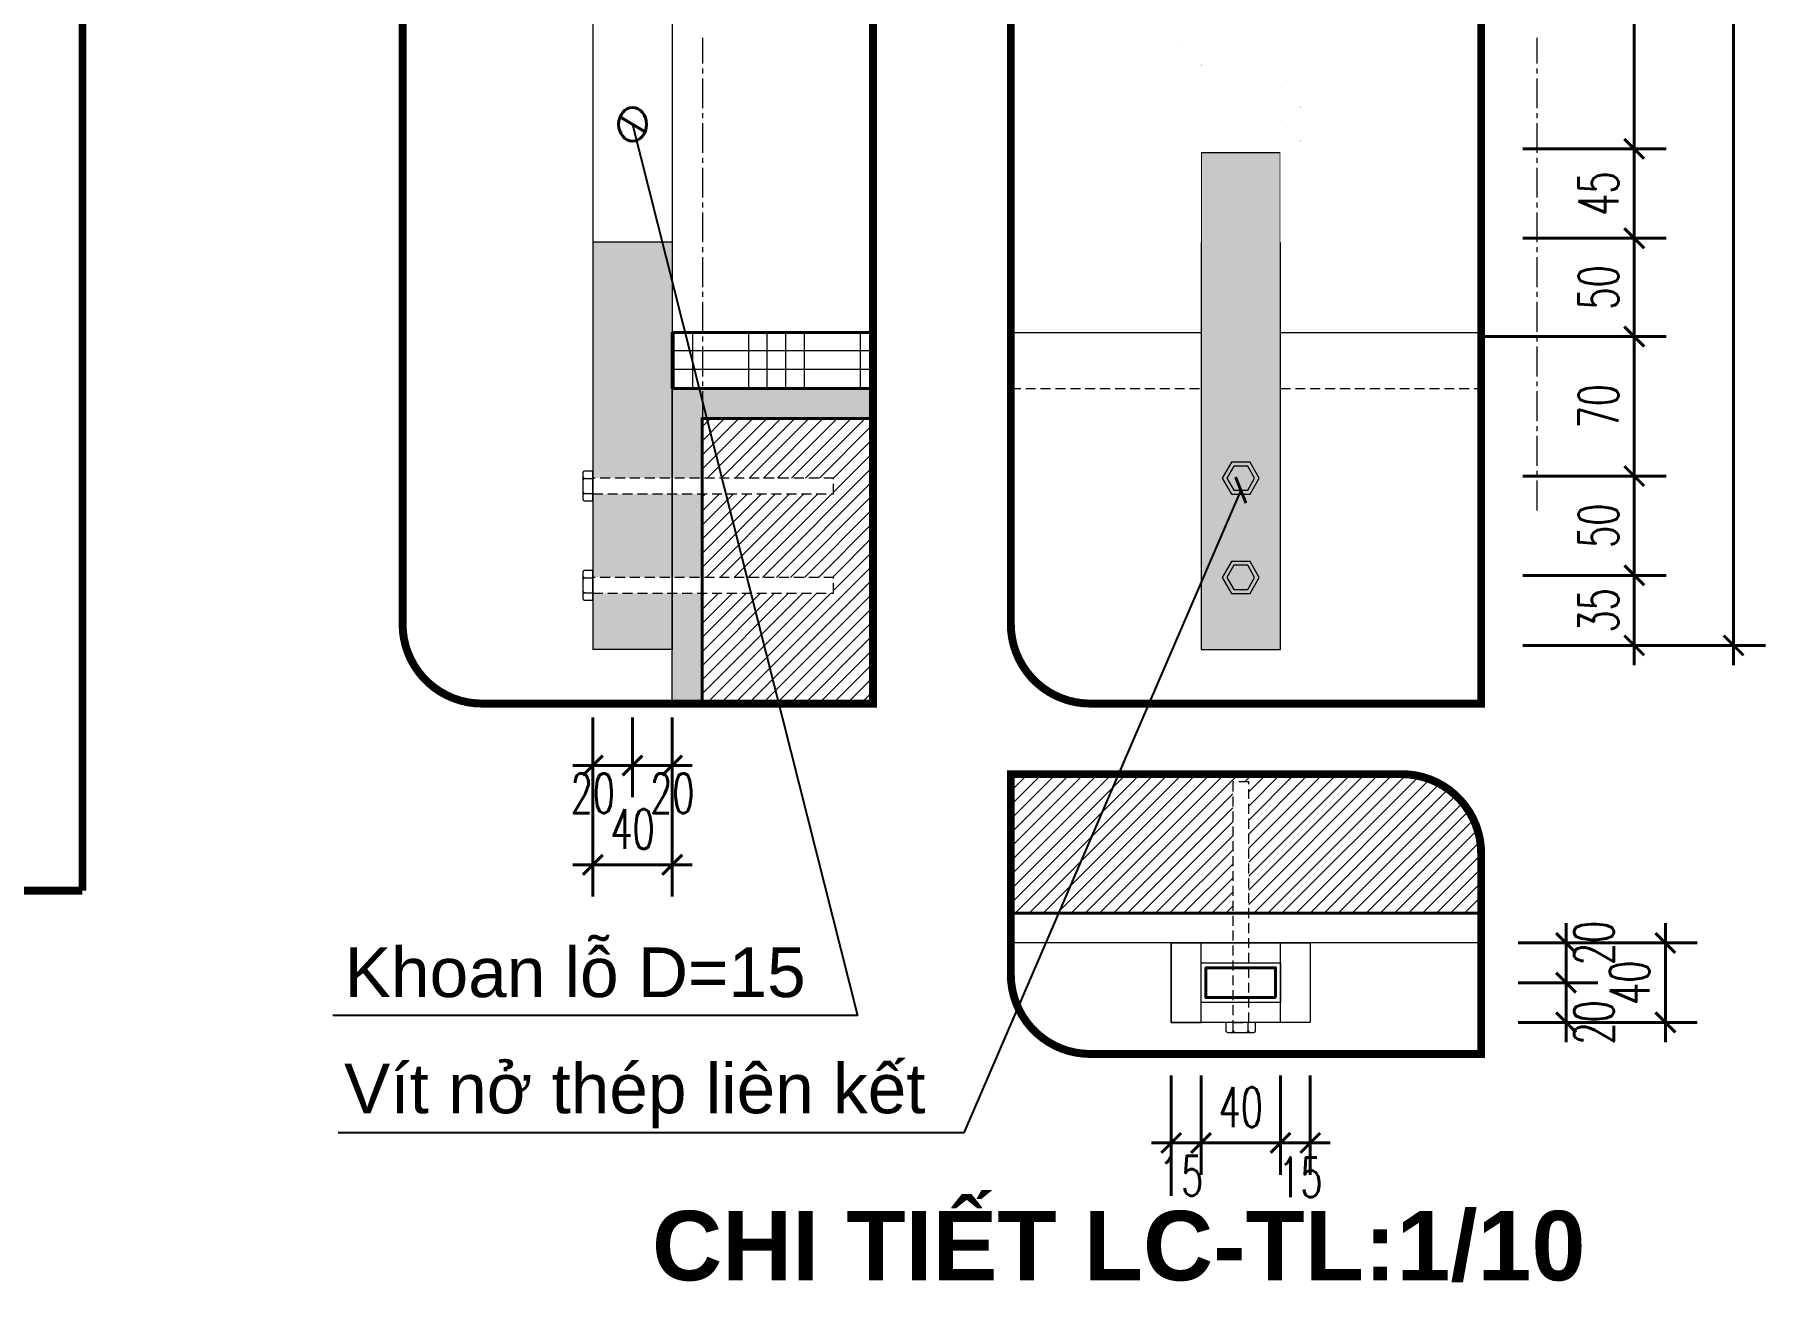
# Model space of a CAD drawing. Header units: millimetres. Extents: x -229618 to 2906, y -178063 to 96806.
# Drawn here: x -133429 to -129073, y -58647 to -55506 of the extents above; entities that cross this region are included whole.
import ezdxf
from ezdxf.enums import TextEntityAlignment as Align

# ---------------------------------------------------------------- set-up
doc = ezdxf.new("R2010")
doc.units = ezdxf.units.MM
doc.header["$LTSCALE"] = 200
doc.header["$MEASUREMENT"] = 0
doc.set_wipeout_variables(frame=1)
doc.header["$PDMODE"] = 3
doc.header["$PDSIZE"] = 50
doc.linetypes.add('CENTER2', pattern=[1.125, 0.75, -0.125, 0.125, -0.125])
doc.linetypes.add('DASHED2', pattern=[0.375, 0.25, -0.125])
doc.layers.get('0').update_dxf_attribs({"color": 95, "linetype": 'CONTINUOUS'})
doc.layers.get('DEFPOINTS').update_dxf_attribs({"linetype": 'CONTINUOUS'})
for name, color, linetype, lineweight in [('cat', 1, 'CONTINUOUS', 40), ('hatch', 250, 'CONTINUOUS', 5), ('khuat', 8, 'DASHED2', 15), ('nho', 252, 'CONTINUOUS', 15), ('thay', 7, 'CONTINUOUS', 18), ('tim', 18, 'CENTER2', 9)]:
    doc.layers.add(name, color=color, linetype=linetype, lineweight=lineweight)
doc.layers.add('DIM', color=251, linetype='CONTINUOUS')
doc.layers.add('TEXT', color=33, linetype='CONTINUOUS')
doc.styles.add('Aria H B iso', font='Vharialb_0.ttf')
doc.styles.add('Arial iso', font='vnarial_0.ttf')
doc.styles.add('Scale', font='vnsimli.shx', dxfattribs={"width": 0.65, "bigfont": 'bigfont.shx'})
doc.dimstyles.new('Scale', dxfattribs={"dimscale": 75, "dimtxt": 2, "dimasz": 1, "dimexe": 1.6, "dimexo": 0, "dimgap": 0.8, "dimtad": 1, "dimdec": 0, "dimzin": 0, "dimdsep": 46, "dimtxsty": 'Scale', "dimblk": 'ARCHTICK', "dimcen": 0.1, "dimdle": 1, "dimclrd": 256, "dimclre": 256, "dimclrt": 3, "dimadec": 0, "dimazin": 0, "dimtfac": 1, "dimtdec": 0, "dimtix": 1, "dimtmove": 2, "dimatfit": 3, "dimldrblk": 'ARCHTICK', "dimfxl": 0, "dimtolj": 1, "dimtzin": 0, "dimarcsym": 0})

# ---------------------------------------------------------------- blocks, each defined once
blk = doc.blocks.new('_ArchTick')
at = {"color": 0, "linetype": 'ByBlock', "const_width": 0.15}
blk.add_lwpolyline([(-0.5, -0.5), (0.5, 0.5)], dxfattribs=at)
blk = doc.blocks.new('*D840')
at = {"layer": 'DEFPOINTS', "color": 0}
for p in [(614.29, 64.56), (670.42, 64.56), (614.29, 29.27)]:
    blk.add_point(p, dxfattribs=at)
at = {"layer": 'DIM', "linetype": 'Continuous', "lineweight": -2}
for p, q in [((670.42, 64.56), (670.42, 74.56)), ((614.29, 64.56), (686.42, 64.56)), ((670.42, 29.27), (670.42, 64.56)), ((614.29, 29.27), (686.42, 29.27)), ((670.42, 29.27), (670.42, 19.27))]:
    blk.add_line(p, q, dxfattribs=at)
at = {"layer": 'DIM', "lineweight": -2, "xscale": 10, "yscale": 10, "zscale": 10}
for p, rotation in [((670.42, 64.56), 270), ((670.42, 29.27), 90)]:
    blk.add_blockref('_ArchTick', p, dxfattribs=dict(at, rotation=rotation))
at = {"layer": 'DIM', "color": 3, "insert": (652.42, 46.92), "char_height": 20, "attachment_point": 5, "rotation": 90, "style": 'Scale'}
blk.add_mtext('\\A1;35', dxfattribs=at)
blk = doc.blocks.new('*D841')
at = {"layer": 'DEFPOINTS', "color": 0}
for p in [(614.29, 234.3), (670.42, 234.3), (593.36, 184.78)]:
    blk.add_point(p, dxfattribs=at)
at = {"layer": 'DIM', "linetype": 'Continuous', "lineweight": -2}
for p, q in [((670.42, 174.78), (670.42, 244.3)), ((614.29, 234.3), (686.42, 234.3)), ((593.36, 184.78), (686.42, 184.78))]:
    blk.add_line(p, q, dxfattribs=at)
at = {"layer": 'DIM', "lineweight": -2, "xscale": 10, "yscale": 10, "zscale": 10}
for p, rotation in [((670.42, 234.3), 90), ((670.42, 184.78), 270)]:
    blk.add_blockref('_ArchTick', p, dxfattribs=dict(at, rotation=rotation))
at = {"layer": 'DIM', "color": 3, "insert": (652.42, 209.54), "char_height": 20, "attachment_point": 5, "rotation": 90, "style": 'Scale'}
blk.add_mtext('\\A1;50', dxfattribs=at)
blk = doc.blocks.new('*D842')
at = {"layer": 'DEFPOINTS', "color": 0}
for p in [(614.29, 279.3), (670.42, 279.3), (614.29, 234.3)]:
    blk.add_point(p, dxfattribs=at)
at = {"layer": 'DIM', "linetype": 'Continuous', "lineweight": -2}
for p, q in [((670.42, 224.3), (670.42, 289.3)), ((614.29, 279.3), (686.42, 279.3)), ((614.29, 234.3), (686.42, 234.3))]:
    blk.add_line(p, q, dxfattribs=at)
at = {"layer": 'DIM', "lineweight": -2, "xscale": 10, "yscale": 10, "zscale": 10}
for p, rotation in [((670.42, 279.3), 90), ((670.42, 234.3), 270)]:
    blk.add_blockref('_ArchTick', p, dxfattribs=dict(at, rotation=rotation))
at = {"layer": 'DIM', "color": 3, "insert": (652.42, 256.8), "char_height": 20, "attachment_point": 5, "rotation": 90, "style": 'Scale'}
blk.add_mtext('\\A1;45', dxfattribs=at)
blk = doc.blocks.new('*D843')
at = {"layer": 'DEFPOINTS', "color": 0}
for p in [(614.29, 899.3), (670.42, 899.3), (614.29, 279.3)]:
    blk.add_point(p, dxfattribs=at)
at = {"layer": 'DIM', "linetype": 'Continuous', "lineweight": -2}
for p, q in [((670.42, 269.3), (670.42, 909.3)), ((614.29, 899.3), (686.42, 899.3)), ((614.29, 279.3), (686.42, 279.3))]:
    blk.add_line(p, q, dxfattribs=at)
at = {"layer": 'DIM', "lineweight": -2, "xscale": 10, "yscale": 10, "zscale": 10}
for p, rotation in [((670.42, 899.3), 90), ((670.42, 279.3), 270)]:
    blk.add_blockref('_ArchTick', p, dxfattribs=dict(at, rotation=rotation))
at = {"layer": 'DIM', "color": 3, "insert": (652.42, 589.3), "char_height": 20, "attachment_point": 5, "rotation": 90, "style": 'Scale'}
blk.add_mtext('\\A1;620', dxfattribs=at)
blk = doc.blocks.new('*D846')
at = {"layer": 'DEFPOINTS', "color": 0}
for p in [(614.29, 1059.29), (614.29, 29.27), (720.42, 29.27)]:
    blk.add_point(p, dxfattribs=at)
at = {"layer": 'DIM', "linetype": 'Continuous', "lineweight": -2}
for p, q in [((720.42, 1069.29), (720.42, 19.27)), ((614.29, 1059.29), (736.42, 1059.29)), ((614.29, 29.27), (736.42, 29.27))]:
    blk.add_line(p, q, dxfattribs=at)
at = {"layer": 'DIM', "lineweight": -2, "xscale": 10, "yscale": 10, "zscale": 10}
for p, rotation in [((720.42, 1059.29), 90), ((720.42, 29.27), 270)]:
    blk.add_blockref('_ArchTick', p, dxfattribs=dict(at, rotation=rotation))
at = {"layer": 'DIM', "color": 3, "insert": (702.42, 544.28), "char_height": 20, "attachment_point": 5, "rotation": 90, "style": 'Scale'}
blk.add_mtext('\\A1;1030', dxfattribs=at)
blk = doc.blocks.new('*D847')
at = {"layer": 'DEFPOINTS', "color": 0}
for p in [(492.34, -187.19), (507.34, -187.19), (492.34, -221.2)]:
    blk.add_point(p, dxfattribs=at)
at = {"layer": 'DIM', "linetype": 'Continuous', "lineweight": -2}
for p, q in [((492.34, -187.19), (492.34, -237.2)), ((507.34, -187.19), (507.34, -237.2)), ((492.34, -221.2), (482.34, -221.2)), ((507.34, -221.2), (492.34, -221.2)), ((507.34, -221.2), (517.34, -221.2))]:
    blk.add_line(p, q, dxfattribs=at)
at = {"layer": 'DIM', "lineweight": -2, "xscale": 10, "yscale": 10, "zscale": 10}
blk.add_blockref('_ArchTick', (492.34, -221.2), dxfattribs=at)
at = {"layer": 'DIM', "lineweight": -2, "xscale": 10, "yscale": 10, "zscale": 10, "rotation": 180}
blk.add_blockref('_ArchTick', (507.34, -221.2), dxfattribs=at)
at = {"layer": 'DIM', "color": 3, "insert": (502.34, -238.46), "char_height": 20, "attachment_point": 5, "style": 'Scale'}
blk.add_mtext('\\A1;15', dxfattribs=at)
blk = doc.blocks.new('*D848')
at = {"layer": 'DEFPOINTS', "color": 0}
for p in [(452.34, -187.19), (492.34, -187.19), (452.34, -221.2)]:
    blk.add_point(p, dxfattribs=at)
at = {"layer": 'DIM', "linetype": 'Continuous', "lineweight": -2}
for p, q in [((452.34, -187.19), (452.34, -237.2)), ((492.34, -187.19), (492.34, -237.2)), ((502.34, -221.2), (442.34, -221.2))]:
    blk.add_line(p, q, dxfattribs=at)
at = {"layer": 'DIM', "lineweight": -2, "xscale": 10, "yscale": 10, "zscale": 10, "rotation": 180}
blk.add_blockref('_ArchTick', (452.34, -221.2), dxfattribs=at)
at = {"layer": 'DIM', "lineweight": -2, "xscale": 10, "yscale": 10, "zscale": 10}
blk.add_blockref('_ArchTick', (492.34, -221.2), dxfattribs=at)
at = {"layer": 'DIM', "color": 3, "insert": (472.34, -203.2), "char_height": 20, "attachment_point": 5, "style": 'Scale'}
blk.add_mtext('\\A1;40', dxfattribs=at)
blk = doc.blocks.new('*D849')
at = {"layer": 'DEFPOINTS', "color": 0}
for p in [(437.34, -187.19), (452.34, -187.19), (437.34, -221.2)]:
    blk.add_point(p, dxfattribs=at)
at = {"layer": 'DIM', "linetype": 'Continuous', "lineweight": -2}
for p, q in [((437.34, -187.19), (437.34, -237.2)), ((452.34, -187.19), (452.34, -237.2)), ((437.34, -221.2), (427.34, -221.2)), ((452.34, -221.2), (437.34, -221.2)), ((452.34, -221.2), (462.34, -221.2))]:
    blk.add_line(p, q, dxfattribs=at)
at = {"layer": 'DIM', "lineweight": -2, "xscale": 10, "yscale": 10, "zscale": 10}
blk.add_blockref('_ArchTick', (437.34, -221.2), dxfattribs=at)
at = {"layer": 'DIM', "lineweight": -2, "xscale": 10, "yscale": 10, "zscale": 10, "rotation": 180}
blk.add_blockref('_ArchTick', (452.34, -221.2), dxfattribs=at)
at = {"layer": 'DIM', "color": 3, "insert": (442.34, -237.77), "char_height": 20, "attachment_point": 5, "style": 'Scale'}
blk.add_mtext('\\A1;15', dxfattribs=at)
blk = doc.blocks.new('*D850')
at = {"layer": 'DEFPOINTS', "color": 0}
for p in [(611.98, -140.53), (636.09, -140.53), (611.98, -160.53)]:
    blk.add_point(p, dxfattribs=at)
at = {"layer": 'DIM', "linetype": 'Continuous', "lineweight": -2}
for p, q in [((636.09, -170.53), (636.09, -130.53)), ((611.98, -140.53), (652.09, -140.53)), ((611.98, -160.53), (652.09, -160.53))]:
    blk.add_line(p, q, dxfattribs=at)
at = {"layer": 'DIM', "lineweight": -2, "xscale": 10, "yscale": 10, "zscale": 10}
for p, rotation in [((636.09, -140.53), 90), ((636.09, -160.53), 270)]:
    blk.add_blockref('_ArchTick', p, dxfattribs=dict(at, rotation=rotation))
at = {"layer": 'DIM', "color": 3, "insert": (650.09, -160.53), "char_height": 20, "attachment_point": 5, "rotation": 90, "style": 'Scale'}
blk.add_mtext('\\A1;20', dxfattribs=at)
blk = doc.blocks.new('*D851')
at = {"layer": 'DEFPOINTS', "color": 0}
for p in [(611.98, -120.53), (636.09, -120.53), (611.98, -140.53)]:
    blk.add_point(p, dxfattribs=at)
at = {"layer": 'DIM', "linetype": 'Continuous', "lineweight": -2}
for p, q in [((636.09, -120.53), (636.09, -110.53)), ((611.98, -120.53), (652.09, -120.53)), ((636.09, -140.53), (636.09, -120.53)), ((611.98, -140.53), (652.09, -140.53)), ((636.09, -140.53), (636.09, -150.53))]:
    blk.add_line(p, q, dxfattribs=at)
at = {"layer": 'DIM', "lineweight": -2, "xscale": 10, "yscale": 10, "zscale": 10}
for p, rotation in [((636.09, -120.53), 270), ((636.09, -140.53), 90)]:
    blk.add_blockref('_ArchTick', p, dxfattribs=dict(at, rotation=rotation))
at = {"layer": 'DIM', "color": 3, "insert": (650.09, -120.53), "char_height": 20, "attachment_point": 5, "rotation": 90, "style": 'Scale'}
blk.add_mtext('\\A1;20', dxfattribs=at)
blk = doc.blocks.new('*D852')
at = {"layer": 'DEFPOINTS', "color": 0}
for p in [(611.98, -120.53), (686.09, -120.53), (611.98, -160.53)]:
    blk.add_point(p, dxfattribs=at)
at = {"layer": 'DIM', "linetype": 'Continuous', "lineweight": -2}
for p, q in [((686.09, -170.53), (686.09, -110.53)), ((611.98, -120.53), (702.09, -120.53)), ((611.98, -160.53), (702.09, -160.53))]:
    blk.add_line(p, q, dxfattribs=at)
at = {"layer": 'DIM', "lineweight": -2, "xscale": 10, "yscale": 10, "zscale": 10}
for p, rotation in [((686.09, -120.53), 90), ((686.09, -160.53), 270)]:
    blk.add_blockref('_ArchTick', p, dxfattribs=dict(at, rotation=rotation))
at = {"layer": 'DIM', "color": 3, "insert": (668.09, -140.53), "char_height": 20, "attachment_point": 5, "rotation": 90, "style": 'Scale'}
blk.add_mtext('\\A1;40', dxfattribs=at)
blk = doc.blocks.new('*D853')
at = {"layer": 'DEFPOINTS', "color": 0}
for p in [(146.19, -7.05), (166.19, -7.05), (166.19, -31.16)]:
    blk.add_point(p, dxfattribs=at)
at = {"layer": 'DIM', "linetype": 'Continuous', "lineweight": -2}
for p, q in [((146.19, -7.05), (146.19, -47.16)), ((166.19, -7.05), (166.19, -47.16)), ((136.19, -31.16), (176.19, -31.16))]:
    blk.add_line(p, q, dxfattribs=at)
at = {"layer": 'DIM', "lineweight": -2, "xscale": 10, "yscale": 10, "zscale": 10, "rotation": 180}
blk.add_blockref('_ArchTick', (146.19, -31.16), dxfattribs=at)
at = {"layer": 'DIM', "lineweight": -2, "xscale": 10, "yscale": 10, "zscale": 10}
blk.add_blockref('_ArchTick', (166.19, -31.16), dxfattribs=at)
at = {"layer": 'DIM', "color": 3, "insert": (146.19, -45.16), "char_height": 20, "attachment_point": 5, "style": 'Scale'}
blk.add_mtext('\\A1;20', dxfattribs=at)
blk = doc.blocks.new('*D854')
at = {"layer": 'DEFPOINTS', "color": 0}
for p in [(166.19, -7.05), (186.19, -7.05), (186.19, -31.16)]:
    blk.add_point(p, dxfattribs=at)
at = {"layer": 'DIM', "linetype": 'Continuous', "lineweight": -2}
for p, q in [((166.19, -7.05), (166.19, -47.16)), ((186.19, -7.05), (186.19, -47.16)), ((156.19, -31.16), (196.19, -31.16))]:
    blk.add_line(p, q, dxfattribs=at)
at = {"layer": 'DIM', "lineweight": -2, "xscale": 10, "yscale": 10, "zscale": 10, "rotation": 180}
blk.add_blockref('_ArchTick', (166.19, -31.16), dxfattribs=at)
at = {"layer": 'DIM', "lineweight": -2, "xscale": 10, "yscale": 10, "zscale": 10}
blk.add_blockref('_ArchTick', (186.19, -31.16), dxfattribs=at)
at = {"layer": 'DIM', "color": 3, "insert": (186.19, -45.16), "char_height": 20, "attachment_point": 5, "style": 'Scale'}
blk.add_mtext('\\A1;20', dxfattribs=at)
blk = doc.blocks.new('*D855')
at = {"layer": 'DEFPOINTS', "color": 0}
for p in [(146.19, -7.05), (186.19, -7.05), (186.19, -81.16)]:
    blk.add_point(p, dxfattribs=at)
at = {"layer": 'DIM', "linetype": 'Continuous', "lineweight": -2}
for p, q in [((146.19, -7.05), (146.19, -97.16)), ((186.19, -7.05), (186.19, -97.16)), ((136.19, -81.16), (196.19, -81.16))]:
    blk.add_line(p, q, dxfattribs=at)
at = {"layer": 'DIM', "lineweight": -2, "xscale": 10, "yscale": 10, "zscale": 10, "rotation": 180}
blk.add_blockref('_ArchTick', (146.19, -81.16), dxfattribs=at)
at = {"layer": 'DIM', "lineweight": -2, "xscale": 10, "yscale": 10, "zscale": 10}
blk.add_blockref('_ArchTick', (186.19, -81.16), dxfattribs=at)
at = {"layer": 'DIM', "color": 3, "insert": (166.19, -63.16), "char_height": 20, "attachment_point": 5, "style": 'Scale'}
blk.add_mtext('\\A1;40', dxfattribs=at)
blk = doc.blocks.new('*D864')
at = {"layer": 'DEFPOINTS', "color": 0}
for p in [(614.29, 114.56), (670.42, 114.56), (614.29, 64.56)]:
    blk.add_point(p, dxfattribs=at)
at = {"layer": 'DIM', "linetype": 'Continuous', "lineweight": -2}
for p, q in [((670.42, 54.56), (670.42, 124.56)), ((614.29, 114.56), (686.42, 114.56)), ((614.29, 64.56), (686.42, 64.56))]:
    blk.add_line(p, q, dxfattribs=at)
at = {"layer": 'DIM', "lineweight": -2, "xscale": 10, "yscale": 10, "zscale": 10}
for p, rotation in [((670.42, 114.56), 90), ((670.42, 64.56), 270)]:
    blk.add_blockref('_ArchTick', p, dxfattribs=dict(at, rotation=rotation))
at = {"layer": 'DIM', "color": 3, "insert": (652.42, 89.56), "char_height": 20, "attachment_point": 5, "rotation": 90, "style": 'Scale'}
blk.add_mtext('\\A1;50', dxfattribs=at)
blk = doc.blocks.new('*D865')
at = {"layer": 'DEFPOINTS', "color": 0}
for p in [(593.36, 184.78), (627.15, 114.56), (670.42, 114.56)]:
    blk.add_point(p, dxfattribs=at)
at = {"layer": 'DIM', "linetype": 'Continuous', "lineweight": -2}
for p, q in [((670.42, 194.78), (670.42, 104.56)), ((593.36, 184.78), (686.42, 184.78)), ((627.15, 114.56), (686.42, 114.56))]:
    blk.add_line(p, q, dxfattribs=at)
at = {"layer": 'DIM', "lineweight": -2, "xscale": 10, "yscale": 10, "zscale": 10}
for p, rotation in [((670.42, 184.78), 90), ((670.42, 114.56), 270)]:
    blk.add_blockref('_ArchTick', p, dxfattribs=dict(at, rotation=rotation))
at = {"layer": 'DIM', "color": 3, "insert": (652.42, 149.67), "char_height": 20, "attachment_point": 5, "rotation": 90, "style": 'Scale'}
blk.add_mtext('\\A1;70', dxfattribs=at)
blk = doc.blocks.new('vtthang')
at = {"layer": 'hatch'}
h = blk.add_hatch(dxfattribs=at)
h.set_pattern_fill('DOTS', color=256, scale=50, style=0)
h.paths.add_polyline_path([(186.19, 232.3), (146.19, 232.3), (146.19, 113.56), (186.19, 113.56), (186.19, 158.56)])
h.paths.add_polyline_path([(186.19, 105.56), (146.19, 105.56), (146.19, 63.56), (186.19, 63.56)])
h.paths.add_polyline_path([(186.19, 55.56), (146.19, 55.56), (146.19, 52.06), (146.19, 27.27), (186.19, 27.27)])
h.paths.add_polyline_path([(492.34, 277.3), (452.34, 277.3), (452.34, 232.3), (452.34, 232.3), (452.34, 27.27), (492.34, 27.27)])
at = {"layer": 'hatch', "linetype": 'Continuous'}
h = blk.add_hatch(dxfattribs=at)
h.set_pattern_fill('HOUND', color=256, scale=150, style=0)
h.set_pattern_definition([(0, (186.191, 158.561), (37.5, 9.375), [150, -75]), (90, (186.191, 158.561), (-9.375, -37.5), [150, -75])])
h.paths.add_polyline_path([(186.19, 158.56), (287.21, 158.56), (287.21, 186.78), (186.19, 186.78)])
h = blk.add_hatch(dxfattribs=at)
h.set_pattern_fill('AR-CONC', color=256, style=0)
h.set_pattern_definition([(50, (186.1906, -7e-12), (7.1726, -0.62752), [0.75, -8.25]), (355, (186.1906, -7e-12), (-1.3875, 7.52192), [0.6, -6.6]), (100.4514, (186.788, -0.052), (5.7851, 6.8944), [0.6374, -7.01142]), (46.184, (186.191, 2), (10.6724, -1.6552), [1.125, -12.375]), (96.6356, (187.08, 1.862), (9.3466, 9.7412), [0.9561, -10.5171]), (351.184, (186.191, 2), (9.3466, 9.7412), [0.9, -9.9]), (21, (187.1906, 1.5), (5.96907, -4.02619), [0.75, -8.25]), (326, (187.1906, 1.5), (2.43315, 7.2515), [0.6, -6.6]), (71.4514, (187.688, 1.1645), (8.40223, 3.2253), [0.6374, -7.01142]), (37.5, (186.1906, -7e-12), (0.1216, 3.32894), [0, -6.52, 0, -6.7, 0, -6.625]), (7.5, (186.1906, -7e-12), (2.630695, 3.94412), [0, -3.82, 0, -6.37, 0, -2.525]), (327.5, (183.9606, -7e-12), (5.338224, -0.22555), [0, -2.5, 0, -7.8, 0, -10.35]), (317.5, (182.9606, -7e-12), (5.83186, 1.00105), [0, -3.25, 0, -5.18, 0, -7.35])])
h.paths.add_polyline_path([(201.19, 105.56), (186.19, 105.56), (186.19, 63.56), (201.19, 63.56)])
h.paths.add_polyline_path([(201.19, 143.56), (287.21, 143.56), (287.21, 158.56), (186.19, 158.56), (186.19, 113.56), (201.19, 113.56)])
h.paths.add_polyline_path([(201.19, 55.56), (186.19, 55.56), (186.19, 0), (201.19, 0)])
h = blk.add_hatch(dxfattribs=at)
h.set_pattern_fill('ANSI31', color=256, scale=40, style=0)
h.set_pattern_definition([(45, (201.1906, -7e-12), (-3.53553, 3.53553), [])])
h.paths.add_polyline_path([(287.21, 143.56), (201.19, 143.56), (201.19, 113.56), (267.4, 113.56), (267.4, 105.56), (201.19, 105.56), (201.19, 63.56), (267.4, 63.56), (267.4, 55.56), (201.19, 55.56), (201.19, 0), (287.21, 0)])
h = blk.add_hatch(dxfattribs=at)
h.set_pattern_fill('ANSI31', color=256, scale=40, style=0)
h.set_pattern_definition([(45, (356.597, -105.532), (-3.53553, 3.53553), [])])
edge = h.paths.add_edge_path()
edge.add_arc((553.36, -75.53), 40, 360, 450)
edge.add_line((553.36, -35.53), (356.6, -35.53))
edge.add_line((356.6, -35.53), (356.6, -105.53))
edge.add_line((356.6, -105.53), (468.34, -105.53))
edge.add_line((468.34, -105.53), (468.34, -39.32))
edge.add_line((468.34, -39.32), (476.34, -39.32))
edge.add_line((476.34, -39.32), (476.34, -105.53))
edge.add_line((476.34, -105.53), (593.36, -105.53))
edge.add_line((593.36, -105.53), (593.36, -75.53))
at = {"layer": 'cat', "linetype": 'Continuous'}
blk.add_line((593.36, -105.53), (356.6, -105.53), dxfattribs=at)
blk.add_lwpolyline([(186.19, 158.56), (287.21, 158.56), (287.21, 186.78), (186.19, 186.78)], close=True, dxfattribs=at)
blk.add_lwpolyline([(201.19, 0), (201.19, 143.56), (287.21, 143.56)], dxfattribs=at)
at = {"layer": 'cat'}
blk.add_lwpolyline([(489.84, -148.03), (454.84, -148.03), (454.84, -133.03), (489.84, -133.03)], close=True, dxfattribs=at)
blk.add_ellipse((166.19, 291.64), major_axis=(0, -8.52), ratio=0.821257, start_param=-1.570796, end_param=4.712389, dxfattribs=at)
at = {"layer": 'hatch', "linetype": 'Continuous'}
blk.add_line((593.36, -120.53), (356.6, -120.53), dxfattribs=at)
blk.add_lwpolyline([(186.19, 0), (186.19, 158.56), (287.21, 158.56)], dxfattribs=at)
for points in [[(479.34, 113.56), (475.84, 119.62), (468.84, 119.62), (465.34, 113.56), (468.84, 107.5), (475.84, 107.5)], [(479.34, 63.56), (475.84, 69.62), (468.84, 69.62), (465.34, 63.56), (468.84, 57.5), (475.84, 57.5)]]:
    blk.add_lwpolyline(points, close=True, dxfattribs=at)
at = {"layer": 'hatch'}
blk.add_lwpolyline([(492.34, -150.53), (452.34, -150.53), (452.34, -130.53), (492.34, -130.53)], close=True, dxfattribs=at)
at = {"layer": 'khuat', "ltscale": 0.1}
for p, q in [((356.6, 158.56), (452.34, 158.56)), ((492.34, 158.56), (593.36, 158.56))]:
    blk.add_line(p, q, dxfattribs=at)
at = {"layer": 'khuat', "ltscale": 0.5}
for p, q in [((141.19, 116.07), (141.19, 103.06)), ((146.19, 117.06), (142.18, 117.06)), ((142.18, 113.31), (146.19, 113.31)), ((146.19, 102.06), (146.19, 117.06)), ((142.18, 105.81), (146.19, 105.81)), ((142.18, 102.06), (146.19, 102.06)), ((141.19, 66.07), (141.19, 53.06)), ((146.19, 67.06), (142.18, 67.06)), ((142.18, 63.31), (146.19, 63.31)), ((146.19, 52.06), (146.19, 67.06)), ((142.18, 55.81), (146.19, 55.81)), ((142.18, 52.06), (146.19, 52.06)), ((479.84, -160.53), (464.84, -160.53)), ((464.84, -160.53), (464.84, -164.54)), ((468.59, -164.54), (468.59, -160.53)), ((476.09, -164.54), (476.09, -160.53)), ((479.84, -164.54), (479.84, -160.53)), ((465.84, -165.53), (478.85, -165.53))]:
    blk.add_line(p, q, dxfattribs=at)
at = {"layer": 'khuat', "color": 5, "ltscale": 2, "const_width": 4}
for points in [[(247.21, 1124.82), (50.44, 1124.82), (50.44, 40, 0.414214), (90.44, 0), (287.21, 0), (287.21, 1084.82, 0.414214)], [(553.36, -35.53), (356.6, -35.53), (356.6, -136.41, 0.414214), (396.6, -176.41), (593.36, -176.41), (593.36, -75.53, 0.414214)]]:
    blk.add_lwpolyline(points, format="xyb", close=True, dxfattribs=at)
at = {"layer": 'khuat', "ltscale": 0.1}
for points in [[(267.4, 105.56), (267.4, 113.56), (146.19, 113.56), (146.19, 105.56)], [(267.4, 55.56), (267.4, 63.56), (146.19, 63.56), (146.19, 55.56)], [(476.34, -39.32), (468.34, -39.32), (468.34, -160.53), (476.34, -160.53)]]:
    blk.add_lwpolyline(points, close=True, dxfattribs=at)
at = {"layer": 'khuat', "ltscale": 0.5}
for centre, start, end in [((142.18, 116.07), 90, 180), ((142.18, 114.31), 180, 270), ((142.18, 112.32), 90, 180), ((142.18, 106.81), 180, 270), ((142.18, 104.82), 90, 180), ((142.18, 103.06), 180, 270), ((142.18, 66.07), 90, 180), ((142.18, 64.31), 180, 270), ((142.18, 62.32), 90, 180), ((142.18, 56.81), 180, 270), ((142.18, 54.82), 90, 180), ((142.18, 53.06), 180, 270), ((465.84, -164.54), 180, 270), ((467.6, -164.54), 270, 0), ((469.59, -164.54), 180, 270), ((475.1, -164.54), 270, 0), ((477.09, -164.54), 180, 270), ((478.85, -164.54), 270, 0)]:
    blk.add_arc(centre, 0.994, start, end, dxfattribs=at)
at = {"layer": 'nho', "linetype": 'Continuous'}
for points in [[(481.65, 113.56), (477, 121.62), (467.69, 121.62), (463.03, 113.56), (467.69, 105.5), (477, 105.5)], [(481.65, 63.56), (477, 71.62), (467.69, 71.62), (463.03, 63.56), (467.69, 55.5), (477, 55.5)]]:
    blk.add_lwpolyline(points, close=True, dxfattribs=at)
at = {"layer": 'thay'}
for p, q in [((146.19, 942.3), (146.19, 27.27)), ((186.19, 942.3), (186.19, 27.27)), ((186.19, 232.3), (146.19, 232.3)), ((186.19, 27.27), (146.19, 27.27))]:
    blk.add_line(p, q, dxfattribs=at)
at = {"layer": 'thay', "linetype": 'Continuous'}
for p, q in [((356.6, 186.78), (452.34, 186.78)), ((492.34, 186.78), (593.36, 186.78))]:
    blk.add_line(p, q, dxfattribs=at)
at = {"layer": 'thay'}
for points in [[(437.34, -160.53), (452.34, -160.53), (452.34, -120.53), (437.34, -120.53)], [(507.34, -160.53), (492.34, -160.53), (492.34, -120.53), (507.34, -120.53)]]:
    blk.add_lwpolyline(points, close=True, dxfattribs=at)
at = {"layer": 'thay', "linetype": 'Continuous'}
blk.add_lwpolyline([(507.34, -160.53), (437.34, -160.53), (437.34, -120.53), (507.34, -120.53)], close=True, dxfattribs=at)
at = {"layer": 'DIM'}
for base, p1, p2, angle, picture, middle in [((720.42, 29.27), (614.29, 1059.29), (614.29, 29.27), 90, '*D846', (702.42, 544.28)), ((670.42, 899.3), (614.29, 279.3), (614.29, 899.3), 90, '*D843', (652.42, 589.3)), ((670.42, 279.3), (614.29, 234.3), (614.29, 279.3), 90, '*D842', (652.42, 256.8)), ((670.42, 234.3), (593.36, 184.78), (614.29, 234.3), 90, '*D841', (652.42, 209.54)), ((670.42, 114.56), (593.36, 184.78), (627.15, 114.56), 90, '*D865', (652.42, 149.67)), ((670.42, 114.56), (614.29, 64.56), (614.29, 114.56), 90, '*D864', (652.42, 89.56)), ((670.42, 64.56), (614.29, 29.27), (614.29, 64.56), 90, '*D840', (652.42, 46.92)), ((686.09, -120.53), (611.98, -160.53), (611.98, -120.53), 90, '*D852', (668.09, -140.53)), ((452.34, -221.2), (492.34, -187.19), (452.34, -187.19), 180, '*D848', (472.34, -203.2))]:
    dim = blk.add_linear_dim(base=base, p1=p1, p2=p2, angle=angle, dimstyle='Scale', override={"dimscale": 10, "dimfxl": 90}, dxfattribs=at)
    dim.commit()
    dim.dimension.update_dxf_attribs({"geometry": picture, "text_midpoint": middle})
for base, p1, p2, picture, middle in [((166.19, -31.16), (146.19, -7.05), (166.19, -7.05), '*D853', (146.19, -45.16)), ((186.19, -31.16), (166.19, -7.05), (186.19, -7.05), '*D854', (186.19, -45.16))]:
    dim = blk.add_linear_dim(base=base, p1=p1, p2=p2, dimstyle='Scale', override={"dimscale": 10, "dimfxl": 90}, dxfattribs=at)
    dim.commit()
    dim.dimension.update_dxf_attribs({"geometry": picture, "text_midpoint": middle, "dimtype": 128})
dim = blk.add_linear_dim(base=(186.19, -81.16), p1=(146.19, -7.05), p2=(186.19, -7.05), dimstyle='Scale', override={"dimscale": 10, "dimfxl": 90}, dxfattribs=at)
dim.commit()
dim.dimension.update_dxf_attribs({"geometry": '*D855', "text_midpoint": (166.19, -63.16)})
for base, p1, p2, angle, picture, middle in [((636.09, -120.53), (611.98, -140.53), (611.98, -120.53), 90, '*D851', (650.09, -120.53)), ((636.09, -140.53), (611.98, -160.53), (611.98, -140.53), 90, '*D850', (650.09, -160.53)), ((437.34, -221.2), (452.34, -187.19), (437.34, -187.19), 180, '*D849', (442.34, -237.77)), ((492.34, -221.2), (507.34, -187.19), (492.34, -187.19), 180, '*D847', (502.34, -238.46))]:
    dim = blk.add_linear_dim(base=base, p1=p1, p2=p2, angle=angle, dimstyle='Scale', override={"dimscale": 10, "dimfxl": 90}, dxfattribs=at)
    dim.commit()
    dim.dimension.update_dxf_attribs({"geometry": picture, "text_midpoint": middle, "dimtype": 128})
blk.add_wipeout([(452.34, 232.3), (442.34, 232.3), (442.34, 942.3), (452.34, 942.3)]).dxf.layer = 'thay'
at = {"layer": 'khuat'}
blk.add_line((452.34, 321.33), (442.34, 331.75), dxfattribs=at)
blk.add_line((452.34, 321.33), (442.34, 331.75), dxfattribs=at)
at = {"layer": 'khuat', "color": 5, "ltscale": 2, "const_width": 4}
blk.add_lwpolyline([(553.36, 1124.82), (356.6, 1124.82), (356.6, 40, 0.414214), (396.6, 0), (593.36, 0), (593.36, 1084.82, 0.414214)], format="xyb", close=True, dxfattribs=at)
blk.add_wipeout([(492.34, 232.3), (502.34, 232.3), (502.34, 942.3), (492.34, 942.3)]).dxf.layer = 'thay'
at = {"layer": 'khuat'}
for p, q in [((502.34, 300.17), (492.34, 310.59)), ((502.34, 283.12), (492.34, 293.54))]:
    blk.add_line(p, q, dxfattribs=at)
at = {"layer": 'thay'}
blk.add_lwpolyline([(452.34, 277.3), (452.34, 27.27), (492.34, 27.27), (492.34, 277.3)], close=True, dxfattribs=at)
for points in [[(452.34, 232.3), (442.34, 232.3), (442.34, 942.3), (452.34, 942.3)], [(492.34, 232.3), (502.34, 232.3), (502.34, 942.3), (492.34, 942.3)]]:
    blk.add_wipeout(points).dxf.layer = 'thay'

msp = doc.modelspace()

# ---------------------------------------------------------------- linework, layer by layer
at = {"layer": 'khuat', "color": 5, "ltscale": 2, "const_width": 20}
for points in [[(-133308.2, -57660.7), (-133308.2, -49259.2)], [(-146864.7, -57660.7), (-133308.2, -57660.7)]]:
    msp.add_lwpolyline(points, dxfattribs=at)
at = {"layer": 'tim', "ltscale": 0.5}
for p, q in [((-131746.7, -56703.5), (-131746.7, -55513.4)), ((-129646.7, -56703.5), (-129646.7, -55513.4))]:
    msp.add_line(p, q, dxfattribs=at)

# ---------------------------------------------------------------- texts
at = {"layer": 'TEXT', "style": 'Arial iso'}
msp.add_text('Khoan lç D=15', height=125, dxfattribs=at).set_placement((-132648.1, -57928.6))
at = {"layer": 'TEXT', "style": 'Aria H B iso'}
msp.add_text('chi tiÕt lc-tl:1/10', height=175, dxfattribs=at).set_placement((-130700, -58641.7), align=Align.CENTER)

# ---------------------------------------------------------------- next in the draw order: block references
at = {"layer": 'cat', "linetype": 'Continuous', "xscale": 5, "yscale": 5, "zscale": 5}
msp.add_blockref('vtthang', (-132754.7, -57189.7), dxfattribs=at)

# ---------------------------------------------------------------- next in the draw order: texts
at = {"layer": 'TEXT', "style": 'Arial iso'}
msp.add_text('VÝt në thÐp liªn kÕt ', height=125, dxfattribs=at).set_placement((-132649.9, -58221))

# ---------------------------------------------------------------- next in the draw order: leaders
at = {"layer": 'DIM', "ltscale": 2.5}
for points in [[(-131923.7, -55731.5), (-131357.6, -57974.7), (-132678.5, -57974.7)], [(-130393, -56652.2), (-131090.2, -58270.1), (-132664.5, -58270.1)]]:
    msp.add_leader(points, dimstyle='Scale', override={"dimscale": 50, "dimfxl": 90}, dxfattribs=at)

doc.saveas('drawing.dxf')
